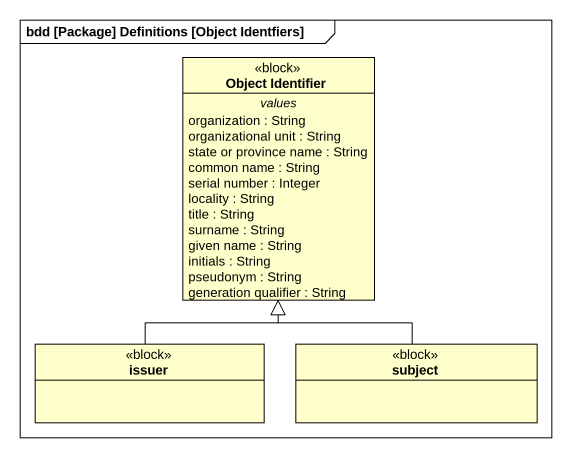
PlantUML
@startuml
mainframe bdd [Package] Definitions [Object Identfiers]
hide circle
hide empty members
class "Object Identifier" as Object_Identifier <<block>> {
  -- values --
  organization : String
  organizational unit : String
  state or province name : String
  common name : String
  serial number : Integer
  locality : String
  title : String
  surname : String
  given name : String
  initials : String
  pseudonym : String
  generation qualifier : String
}
class issuer <<block>>
class subject <<block>>
issuer -up-|> Object_Identifier
subject -up-|> Object_Identifier
@enduml
